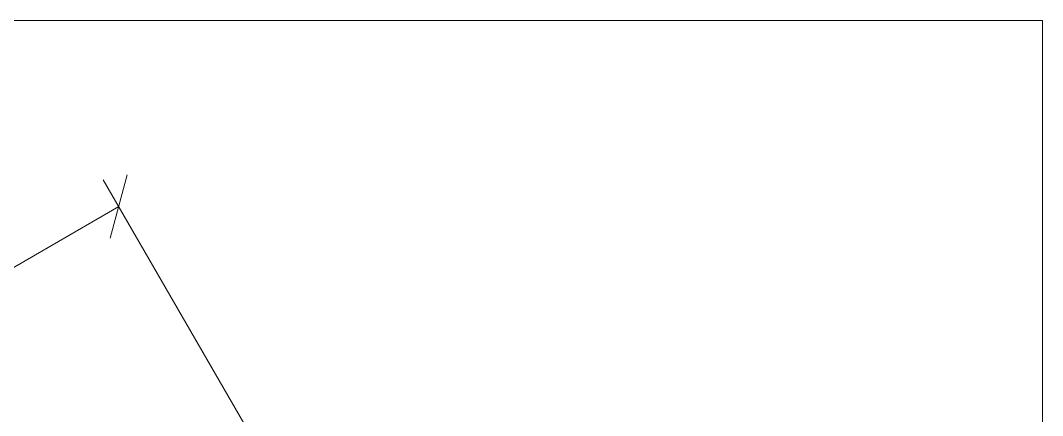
# Model space of a CAD drawing. Header units: millimetres. Extents: x 2 to 579, y 1 to 405.
# Drawn here: x 254.91 to 284.66, y 124.52 to 136.02 of the extents above; entities that cross this region are included whole.
import ezdxf

# ---------------------------------------------------------------- set-up
doc = ezdxf.new("R2010")
doc.units = ezdxf.units.MM
doc.linetypes.add('XKITLINE00', pattern=[0])
doc.layers.add('LinkedObject', color=7, linetype='Continuous', lineweight=0)

# ---------------------------------------------------------------- blocks, each defined once
blk = doc.blocks.new('*A4')
at = {"layer": 'LinkedObject', "color": 2, "linetype": 'XKITLINE00', "lineweight": 0}
for p, q in [((200.512, 136.018), (284.664, 136.018)), ((284.664, 136.018), (284.664, 64.526))]:
    blk.add_line(p, q, dxfattribs=at)
at = {"layer": 'LinkedObject', "color": 6, "linetype": 'XKITLINE00', "lineweight": 0}
for p, q in [((257.525, 129.683), (258.018, 131.527)), ((261.677, 123.847), (257.321, 131.384)), ((216.378, 106.681), (257.771, 130.605))]:
    blk.add_line(p, q, dxfattribs=at)
at = {"layer": 'LinkedObject', "color": 7, "linetype": 'XKITLINE00', "lineweight": 0}
blk.add_line((257.771, 130.605), (257.771, 130.605), dxfattribs=at)

msp = doc.modelspace()

# ---------------------------------------------------------------- block references
at = {"lineweight": 0}
msp.add_blockref('*A4', (0, 0), dxfattribs=at)

doc.saveas('drawing.dxf')
